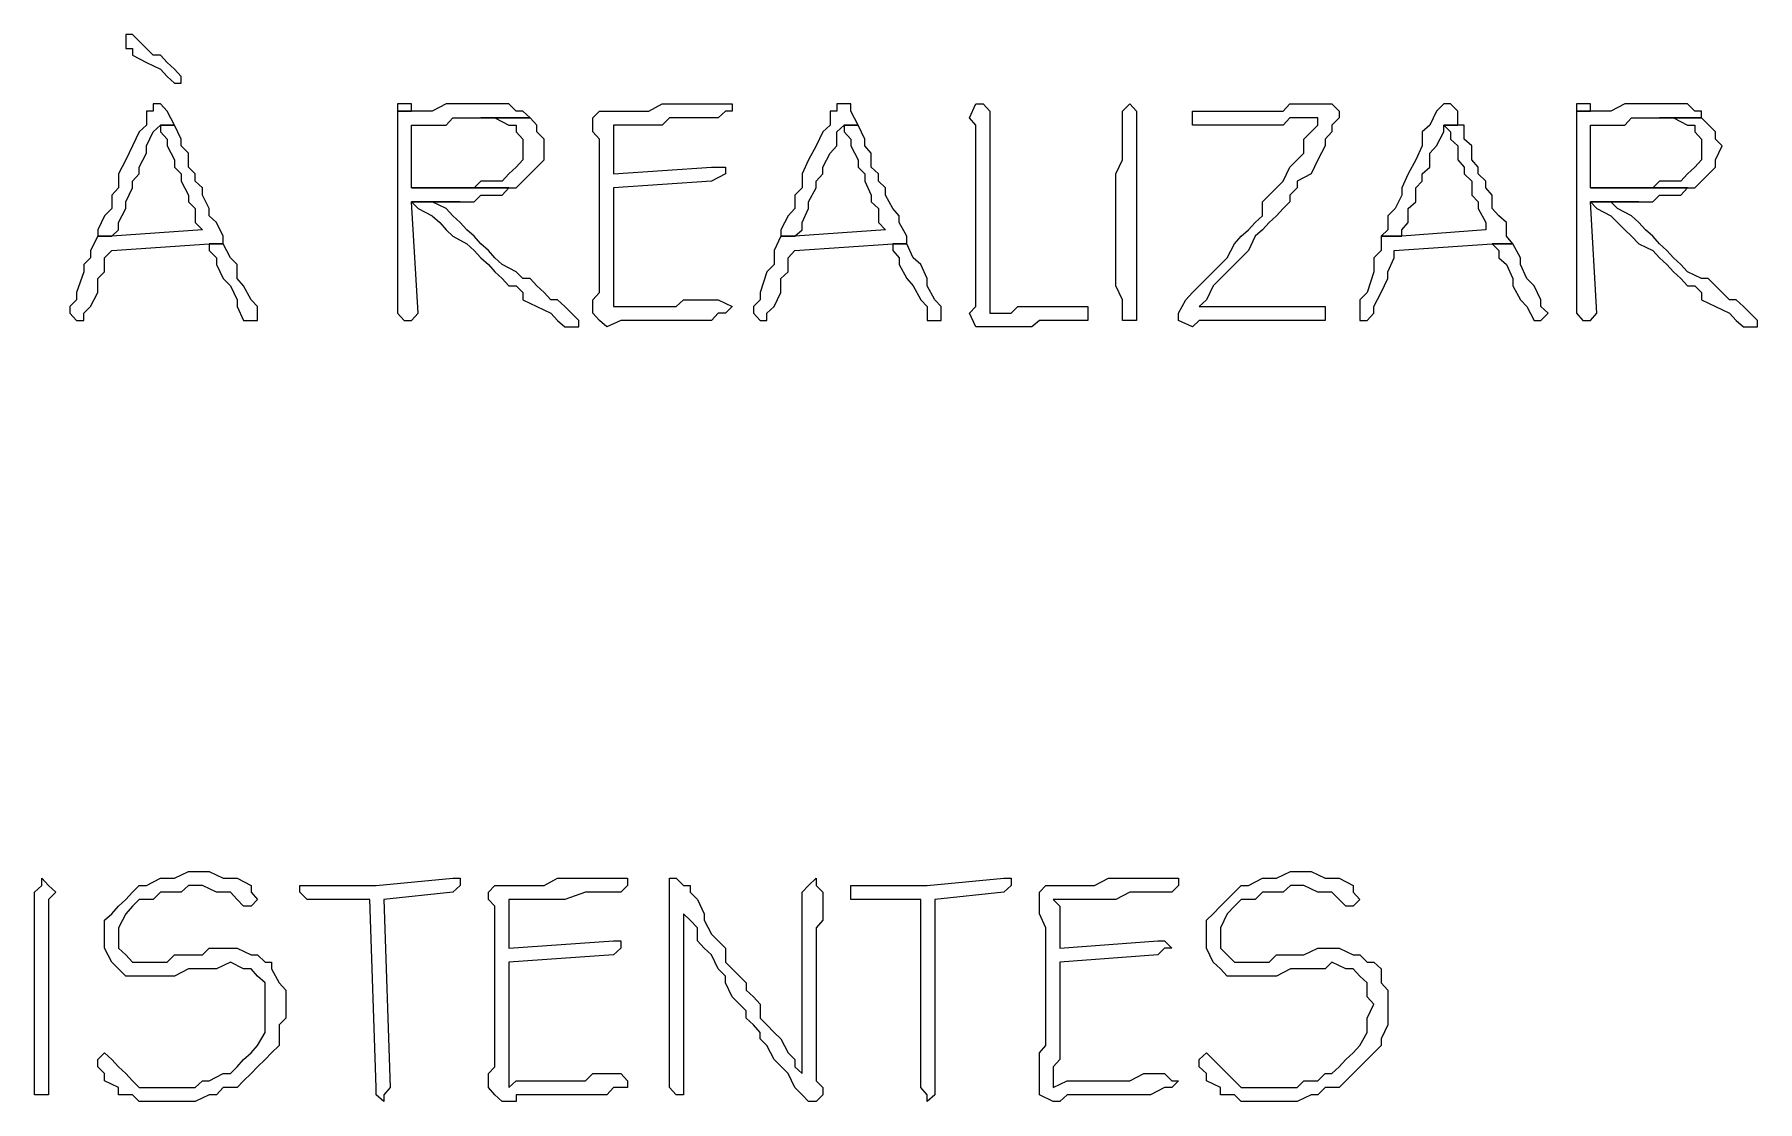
# Model space of a CAD drawing. Header units: millimetres. Extents: x -518.8 to -461.2, y 3.5 to 44.2.
# Drawn here: x -511.164 to -509.591, y 7.353 to 8.326 of the extents above; entities that cross this region are included whole.
import ezdxf

# ---------------------------------------------------------------- set-up
doc = ezdxf.new("R2010")
doc.units = ezdxf.units.MM
doc.header["$MEASUREMENT"] = 0
doc.layers.add('MYSOLIDS', color=7, linetype='Continuous')

msp = doc.modelspace()

# ---------------------------------------------------------------- linework, layer by layer
at = {"layer": 'MYSOLIDS'}
for points in [[(-511.0805, 8.3263), (-511.0805, 8.3263), (-511.0805, 8.3263), (-511.0805, 8.3203), (-511.0805, 8.3135), (-511.0745, 8.3135), (-511.0745, 8.3075), (-511.0617, 8.3007), (-511.0617, 8.3007), (-511.0489, 8.2947), (-511.0429, 8.2879), (-511.0429, 8.2879), (-511.0361, 8.2819), (-511.0301, 8.2819), (-511.0301, 8.2879), (-511.0301, 8.2879), (-511.0361, 8.2947), (-511.0429, 8.3007), (-511.0489, 8.3075), (-511.0557, 8.3075), (-511.0617, 8.3135), (-511.0684, 8.3203), (-511.0745, 8.3263), (-511.0805, 8.3263), (-511.0805, 8.3263)], [(-511.0489, 8.2631), (-511.0489, 8.2631), (-511.0557, 8.2631), (-511.0557, 8.2563), (-511.0617, 8.2563), (-511.0617, 8.2436), (-511.0684, 8.2375), (-511.0745, 8.2248), (-511.0805, 8.212), (-511.0872, 8.1992), (-511.0872, 8.1864), (-511.0933, 8.1797), (-511.0933, 8.1797), (-511.0933, 8.1676), (-511.1, 8.1609), (-511.106, 8.1481), (-511.106, 8.1421), (-511.0933, 8.1421), (-511.0872, 8.1481), (-511.0872, 8.1548), (-511.0805, 8.1676), (-511.0805, 8.1736), (-511.0745, 8.1864), (-511.0745, 8.1864), (-511.0745, 8.1924), (-511.0684, 8.1992), (-511.0684, 8.2052), (-511.0617, 8.218), (-511.0617, 8.2248), (-511.0557, 8.2375), (-511.0489, 8.2436), (-511.0361, 8.2436), (-511.0429, 8.2563), (-511.0489, 8.2631), (-511.0489, 8.2631), (-511.0489, 8.2631)], [(-510.7496, 8.2631), (-510.7496, 8.2631), (-510.7624, 8.2631), (-510.7692, 8.2631), (-510.782, 8.2631), (-510.782, 8.2631), (-510.788, 8.2631), (-510.8008, 8.2563), (-510.8068, 8.2563), (-510.8196, 8.2563), (-510.8324, 8.2563), (-510.8324, 8.0721), (-510.8263, 8.0654), (-510.8196, 8.0654), (-510.8196, 8.0654), (-510.8136, 8.0721), (-510.8136, 8.0721), (-510.8196, 8.1736), (-510.7752, 8.1736), (-510.7624, 8.1736), (-510.7564, 8.1797), (-510.7436, 8.1797), (-510.7369, 8.1797), (-510.7308, 8.1864), (-510.8196, 8.1864), (-510.8196, 8.2436), (-510.8196, 8.2436), (-510.8068, 8.2436), (-510.794, 8.2436), (-510.788, 8.2436), (-510.782, 8.2503), (-510.7692, 8.2503), (-510.7624, 8.2503), (-510.7564, 8.2503), (-510.7113, 8.2503), (-510.7181, 8.2563), (-510.7241, 8.2563), (-510.7308, 8.2631), (-510.7436, 8.2631), (-510.7496, 8.2631), (-510.7496, 8.2631)], [(-510.8263, 8.2631), (-510.8324, 8.2631), (-510.8324, 8.2563), (-510.8196, 8.2563), (-510.8196, 8.2631), (-510.8263, 8.2631), (-510.8263, 8.2631)], [(-510.6354, 8.1992), (-510.5459, 8.2052), (-510.5399, 8.2052), (-510.5331, 8.2052), (-510.5331, 8.2052), (-510.5331, 8.1992), (-510.5331, 8.1992), (-510.5331, 8.1992), (-510.5331, 8.1992), (-510.5459, 8.1924), (-510.5459, 8.1924), (-510.6354, 8.1864), (-510.6354, 8.1797), (-510.6354, 8.1797), (-510.6354, 8.1736), (-510.6354, 8.1736), (-510.6354, 8.1676), (-510.6354, 8.1548), (-510.6354, 8.1481), (-510.6354, 8.1353), (-510.6354, 8.1353), (-510.6354, 8.1225), (-510.6354, 8.1165), (-510.6354, 8.1097), (-510.6354, 8.0969), (-510.6354, 8.0909), (-510.6354, 8.0782), (-510.6354, 8.0782), (-510.6286, 8.0782), (-510.6158, 8.0782), (-510.6098, 8.0782), (-510.597, 8.0782), (-510.591, 8.0782), (-510.5842, 8.0782), (-510.5782, 8.0782), (-510.5714, 8.0842), (-510.5587, 8.0842), (-510.5459, 8.0842), (-510.5399, 8.0842), (-510.5399, 8.0842), (-510.5271, 8.0782), (-510.5271, 8.0782), (-510.5271, 8.0782), (-510.5271, 8.0782), (-510.5331, 8.0721), (-510.5399, 8.0721), (-510.5459, 8.0654), (-510.5587, 8.0654), (-510.5654, 8.0654), (-510.5714, 8.0654), (-510.5842, 8.0654), (-510.591, 8.0654), (-510.597, 8.0654), (-510.6098, 8.0654), (-510.6158, 8.0654), (-510.6286, 8.0654), (-510.6286, 8.0654), (-510.6414, 8.0594), (-510.6414, 8.0594), (-510.6481, 8.0654), (-510.6481, 8.0654), (-510.6542, 8.0721), (-510.6542, 8.0721), (-510.6542, 8.0782), (-510.6542, 8.0842), (-510.6481, 8.0909), (-510.6481, 8.1037), (-510.6481, 8.1097), (-510.6481, 8.1225), (-510.6481, 8.1293), (-510.6481, 8.1421), (-510.6481, 8.1481), (-510.6481, 8.1609), (-510.6481, 8.1676), (-510.6481, 8.1736), (-510.6481, 8.1797), (-510.6481, 8.1924), (-510.6481, 8.1992), (-510.6481, 8.212), (-510.6481, 8.218), (-510.6481, 8.2308), (-510.6542, 8.2375), (-510.6542, 8.2436), (-510.6542, 8.2503), (-510.6542, 8.2503), (-510.6481, 8.2563), (-510.6481, 8.2563), (-510.6414, 8.2563), (-510.6414, 8.2563), (-510.6286, 8.2563), (-510.6226, 8.2563), (-510.6098, 8.2563), (-510.6098, 8.2563), (-510.603, 8.2563), (-510.591, 8.2631), (-510.5842, 8.2631), (-510.5782, 8.2631), (-510.5654, 8.2631), (-510.5587, 8.2631), (-510.5459, 8.2631), (-510.5399, 8.2631), (-510.5331, 8.2631), (-510.5331, 8.2631), (-510.5271, 8.2631), (-510.5271, 8.2631), (-510.5271, 8.2563), (-510.5271, 8.2563), (-510.5271, 8.2563), (-510.5331, 8.2563), (-510.5399, 8.2503), (-510.5459, 8.2503), (-510.5527, 8.2503), (-510.5654, 8.2503), (-510.5842, 8.2503), (-510.591, 8.2436), (-510.603, 8.2436), (-510.6158, 8.2436), (-510.6226, 8.2436), (-510.6286, 8.2436), (-510.6354, 8.2436), (-510.6354, 8.2375), (-510.6354, 8.2248), (-510.6354, 8.2248), (-510.6354, 8.212), (-510.6354, 8.2052), (-510.6354, 8.1992), (-510.6354, 8.1992), (-510.6354, 8.1992), (-510.6354, 8.1992)], [(-510.4248, 8.2631), (-510.4248, 8.2631), (-510.4316, 8.2631), (-510.4316, 8.2563), (-510.4376, 8.2563), (-510.4376, 8.2436), (-510.4444, 8.2375), (-510.4504, 8.2248), (-510.4572, 8.212), (-510.4632, 8.1992), (-510.4632, 8.1864), (-510.4699, 8.1797), (-510.4699, 8.1797), (-510.4699, 8.1676), (-510.476, 8.1609), (-510.4827, 8.1481), (-510.4827, 8.1421), (-510.4699, 8.1421), (-510.4632, 8.1481), (-510.4632, 8.1548), (-510.4572, 8.1676), (-510.4572, 8.1736), (-510.4504, 8.1864), (-510.4504, 8.1864), (-510.4504, 8.1924), (-510.4444, 8.1992), (-510.4444, 8.2052), (-510.4376, 8.218), (-510.4316, 8.2248), (-510.4316, 8.2375), (-510.4248, 8.2436), (-510.4121, 8.2436), (-510.4188, 8.2563), (-510.4188, 8.2631), (-510.4248, 8.2631), (-510.4248, 8.2631)], [(-510.2918, 8.0721), (-510.285, 8.0721), (-510.2722, 8.0721), (-510.2662, 8.0782), (-510.2534, 8.0782), (-510.2466, 8.0782), (-510.2406, 8.0782), (-510.2278, 8.0782), (-510.2211, 8.0782), (-510.209, 8.0782), (-510.209, 8.0782), (-510.2023, 8.0782), (-510.2023, 8.0782), (-510.2023, 8.0721), (-510.2023, 8.0721), (-510.2023, 8.0654), (-510.209, 8.0654), (-510.2211, 8.0654), (-510.2278, 8.0654), (-510.2278, 8.0654), (-510.2339, 8.0654), (-510.2466, 8.0654), (-510.2534, 8.0594), (-510.2662, 8.0594), (-510.2722, 8.0594), (-510.285, 8.0594), (-510.2918, 8.0594), (-510.2978, 8.0594), (-510.2978, 8.0594), (-510.3045, 8.0594), (-510.3045, 8.0594), (-510.3105, 8.0721), (-510.3105, 8.0721), (-510.3045, 8.0782), (-510.3045, 8.0782), (-510.3045, 8.0909), (-510.3045, 8.0969), (-510.3045, 8.1097), (-510.3045, 8.1165), (-510.3045, 8.1293), (-510.3045, 8.1353), (-510.3045, 8.1481), (-510.3045, 8.1548), (-510.3045, 8.1676), (-510.3045, 8.1736), (-510.3045, 8.1736), (-510.3045, 8.1864), (-510.3045, 8.1924), (-510.3045, 8.2052), (-510.3045, 8.212), (-510.3045, 8.2248), (-510.3045, 8.2308), (-510.3045, 8.2436), (-510.3105, 8.2503), (-510.3105, 8.2503), (-510.3045, 8.2631), (-510.3045, 8.2631), (-510.2978, 8.2631), (-510.2978, 8.2631), (-510.2978, 8.2631), (-510.2978, 8.2631), (-510.2918, 8.2563), (-510.2918, 8.2563), (-510.2918, 8.2503), (-510.2918, 8.2436), (-510.2918, 8.2308), (-510.2918, 8.2248), (-510.2918, 8.212), (-510.2918, 8.2052), (-510.2918, 8.1992), (-510.2918, 8.1864), (-510.2918, 8.1797), (-510.2918, 8.1676), (-510.2918, 8.1548), (-510.2918, 8.1548), (-510.2918, 8.1421), (-510.2918, 8.1353), (-510.2918, 8.1225), (-510.2918, 8.1165), (-510.2918, 8.1165), (-510.2918, 8.1097), (-510.2918, 8.0969), (-510.2918, 8.0909), (-510.2918, 8.0782), (-510.2918, 8.0721), (-510.2918, 8.0721), (-510.2918, 8.0721), (-510.2918, 8.0721)], [(-510.1579, 8.1481), (-510.1579, 8.1353), (-510.1579, 8.1293), (-510.1579, 8.1165), (-510.1579, 8.1097), (-510.1579, 8.1037), (-510.1579, 8.0909), (-510.1579, 8.0782), (-510.1579, 8.0721), (-510.1579, 8.0721), (-510.1579, 8.0654), (-510.1579, 8.0654), (-510.1639, 8.0654), (-510.1639, 8.0654), (-510.1707, 8.0654), (-510.1707, 8.0654), (-510.1707, 8.0721), (-510.1707, 8.0721), (-510.1707, 8.0721), (-510.1707, 8.0721), (-510.1707, 8.0782), (-510.1707, 8.0842), (-510.1767, 8.0969), (-510.1767, 8.1037), (-510.1767, 8.1165), (-510.1767, 8.1225), (-510.1767, 8.1353), (-510.1767, 8.1481), (-510.1767, 8.1481), (-510.1767, 8.1609), (-510.1767, 8.1736), (-510.1767, 8.1797), (-510.1767, 8.1924), (-510.1767, 8.1992), (-510.1707, 8.212), (-510.1707, 8.218), (-510.1707, 8.2308), (-510.1707, 8.2375), (-510.1707, 8.2436), (-510.1707, 8.2503), (-510.1707, 8.2503), (-510.1707, 8.2503), (-510.1707, 8.2563), (-510.1707, 8.2563), (-510.1639, 8.2631), (-510.1639, 8.2631), (-510.1579, 8.2563), (-510.1579, 8.2563), (-510.1579, 8.2503), (-510.1579, 8.2503), (-510.1579, 8.2436), (-510.1579, 8.2436), (-510.1579, 8.2375), (-510.1579, 8.2248), (-510.1579, 8.218), (-510.1579, 8.2052), (-510.1579, 8.1992), (-510.1579, 8.1864), (-510.1579, 8.1797), (-510.1579, 8.1676), (-510.1579, 8.1609), (-510.1579, 8.1481), (-510.1579, 8.1481), (-510.1579, 8.1481), (-510.1579, 8.1481), (-510.1579, 8.1481)], [(-509.9925, 8.2503), (-510.0053, 8.2503), (-510.0181, 8.2503), (-510.0241, 8.2436), (-510.0369, 8.2436), (-510.0429, 8.2436), (-510.0557, 8.2436), (-510.0624, 8.2436), (-510.0684, 8.2436), (-510.0684, 8.2436), (-510.0752, 8.2436), (-510.088, 8.2436), (-510.094, 8.2436), (-510.1008, 8.2436), (-510.1068, 8.2436), (-510.1068, 8.2436), (-510.1068, 8.2503), (-510.1068, 8.2503), (-510.1068, 8.2563), (-510.1068, 8.2563), (-510.1008, 8.2563), (-510.088, 8.2563), (-510.0812, 8.2563), (-510.0752, 8.2563), (-510.0624, 8.2563), (-510.0557, 8.2563), (-510.0429, 8.2563), (-510.0369, 8.2563), (-510.0241, 8.2563), (-510.0181, 8.2631), (-510.0053, 8.2631), (-510.0053, 8.2631), (-509.9925, 8.2631), (-509.9857, 8.2631), (-509.9797, 8.2631), (-509.9797, 8.2631), (-509.973, 8.2563), (-509.973, 8.2563), (-509.973, 8.2503), (-509.9797, 8.2436), (-509.9797, 8.2375), (-509.9857, 8.2308), (-509.9857, 8.2248), (-509.9925, 8.212), (-509.9985, 8.1992), (-510.0113, 8.1924), (-510.0113, 8.1864), (-510.0181, 8.1797), (-510.0181, 8.1736), (-510.0241, 8.1676), (-510.0301, 8.1609), (-510.0369, 8.1548), (-510.0429, 8.1481), (-510.0496, 8.1421), (-510.0557, 8.1293), (-510.0624, 8.1225), (-510.0684, 8.1165), (-510.0752, 8.1097), (-510.0812, 8.1037), (-510.088, 8.0969), (-510.094, 8.0842), (-510.1008, 8.0782), (-510.1008, 8.0782), (-510.094, 8.0782), (-510.0812, 8.0782), (-510.0752, 8.0782), (-510.0624, 8.0782), (-510.0557, 8.0782), (-510.0429, 8.0782), (-510.0429, 8.0782), (-510.0301, 8.0782), (-510.0241, 8.0782), (-510.0113, 8.0782), (-510.0053, 8.0782), (-509.9925, 8.0782), (-509.9925, 8.0782), (-509.9857, 8.0782), (-509.9857, 8.0782), (-509.9857, 8.0721), (-509.9857, 8.0721), (-509.9857, 8.0654), (-509.9857, 8.0654), (-509.9925, 8.0654), (-510.0053, 8.0654), (-510.0113, 8.0654), (-510.0181, 8.0654), (-510.0301, 8.0654), (-510.0301, 8.0654), (-510.0369, 8.0654), (-510.0369, 8.0654), (-510.0496, 8.0654), (-510.0557, 8.0654), (-510.0684, 8.0654), (-510.0752, 8.0654), (-510.088, 8.0654), (-510.094, 8.0654), (-510.1008, 8.0654), (-510.1068, 8.0594), (-510.1068, 8.0594), (-510.1196, 8.0654), (-510.1196, 8.0654), (-510.1196, 8.0721), (-510.1196, 8.0721), (-510.1196, 8.0721), (-510.1128, 8.0842), (-510.1068, 8.0909), (-510.1008, 8.0969), (-510.094, 8.1037), (-510.088, 8.1097), (-510.0812, 8.1165), (-510.0812, 8.1165), (-510.0752, 8.1225), (-510.0684, 8.1353), (-510.0624, 8.1421), (-510.0557, 8.1481), (-510.0496, 8.1548), (-510.0429, 8.1609), (-510.0429, 8.1736), (-510.0369, 8.1797), (-510.0301, 8.1864), (-510.0301, 8.1864), (-510.0241, 8.1924), (-510.0181, 8.2052), (-510.0113, 8.212), (-510.0053, 8.218), (-510.0053, 8.2308), (-509.9985, 8.2375), (-509.9925, 8.2436), (-509.9925, 8.2503), (-509.9925, 8.2503), (-509.9925, 8.2503), (-509.9925, 8.2503)], [(-509.8775, 8.2631), (-509.8775, 8.2631), (-509.8775, 8.2631), (-509.8842, 8.2563), (-509.8842, 8.2563), (-509.8902, 8.2436), (-509.897, 8.2375), (-509.897, 8.2248), (-509.903, 8.212), (-509.9098, 8.1992), (-509.9158, 8.1864), (-509.9158, 8.1797), (-509.9158, 8.1797), (-509.9218, 8.1676), (-509.9286, 8.1609), (-509.9286, 8.1481), (-509.9346, 8.1421), (-509.9158, 8.1421), (-509.9158, 8.1481), (-509.9098, 8.1548), (-509.9098, 8.1676), (-509.903, 8.1736), (-509.903, 8.1864), (-509.903, 8.1864), (-509.897, 8.1924), (-509.897, 8.1992), (-509.8902, 8.2052), (-509.8902, 8.218), (-509.8842, 8.2248), (-509.8775, 8.2375), (-509.8775, 8.2436), (-509.8647, 8.2436), (-509.8647, 8.2563), (-509.8714, 8.2631), (-509.8775, 8.2631), (-509.8775, 8.2631)], [(-509.6805, 8.2631), (-509.6805, 8.2631), (-509.6865, 8.2631), (-509.6933, 8.2631), (-509.706, 8.2631), (-509.706, 8.2631), (-509.7121, 8.2631), (-509.7248, 8.2563), (-509.7308, 8.2563), (-509.7436, 8.2563), (-509.7564, 8.2563), (-509.7564, 8.0721), (-509.7504, 8.0654), (-509.7504, 8.0654), (-509.7436, 8.0654), (-509.7376, 8.0721), (-509.7376, 8.0721), (-509.7436, 8.1736), (-509.6993, 8.1736), (-509.6865, 8.1736), (-509.6805, 8.1797), (-509.6677, 8.1797), (-509.6609, 8.1797), (-509.6549, 8.1864), (-509.7436, 8.1864), (-509.7436, 8.2436), (-509.7436, 8.2436), (-509.7308, 8.2436), (-509.7248, 8.2436), (-509.7121, 8.2436), (-509.706, 8.2503), (-509.6993, 8.2503), (-509.6865, 8.2503), (-509.6805, 8.2503), (-509.6421, 8.2503), (-509.6421, 8.2563), (-509.6481, 8.2563), (-509.6549, 8.2631), (-509.6677, 8.2631), (-509.6805, 8.2631), (-509.6805, 8.2631)], [(-509.7504, 8.2631), (-509.7564, 8.2631), (-509.7564, 8.2563), (-509.7436, 8.2563), (-509.7436, 8.2631), (-509.7504, 8.2631), (-509.7504, 8.2631)], [(-511.0361, 8.2436), (-511.0489, 8.2436), (-511.0489, 8.2375), (-511.0429, 8.2308), (-511.0429, 8.2248), (-511.0361, 8.212), (-511.0361, 8.2052), (-511.0301, 8.1992), (-511.0301, 8.1924), (-511.0233, 8.1797), (-511.0233, 8.1736), (-511.0173, 8.1676), (-511.0173, 8.1548), (-511.0105, 8.1481), (-511.0933, 8.1421), (-511.106, 8.1421), (-511.1128, 8.1293), (-511.1128, 8.1225), (-511.1188, 8.1165), (-511.1188, 8.1097), (-511.1188, 8.1097), (-511.1256, 8.0909), (-511.1256, 8.0842), (-511.1316, 8.0782), (-511.1316, 8.0721), (-511.1256, 8.0654), (-511.1256, 8.0654), (-511.1188, 8.0654), (-511.1188, 8.0721), (-511.1128, 8.0782), (-511.106, 8.0909), (-511.106, 8.0909), (-511.106, 8.1037), (-511.1, 8.1097), (-511.1, 8.1225), (-511.0933, 8.1293), (-511.0045, 8.1353), (-510.9918, 8.1353), (-510.9918, 8.1421), (-510.9978, 8.1548), (-511.0045, 8.1609), (-511.0045, 8.1676), (-511.0105, 8.1797), (-511.0105, 8.1864), (-511.0173, 8.1924), (-511.0173, 8.1992), (-511.0233, 8.2052), (-511.0233, 8.212), (-511.0233, 8.218), (-511.0301, 8.2248), (-511.0301, 8.2308), (-511.0361, 8.2436), (-511.0361, 8.2436), (-511.0361, 8.2436)], [(-510.7113, 8.2503), (-510.7564, 8.2503), (-510.7496, 8.2503), (-510.7436, 8.2503), (-510.7308, 8.2436), (-510.7241, 8.2436), (-510.7241, 8.2375), (-510.7181, 8.2308), (-510.7181, 8.2248), (-510.7181, 8.218), (-510.7181, 8.212), (-510.7241, 8.2052), (-510.7308, 8.1992), (-510.7369, 8.1924), (-510.7436, 8.1924), (-510.7496, 8.1924), (-510.7564, 8.1924), (-510.7624, 8.1864), (-510.7752, 8.1864), (-510.782, 8.1864), (-510.794, 8.1864), (-510.8068, 8.1864), (-510.8196, 8.1864), (-510.7308, 8.1864), (-510.7241, 8.1864), (-510.7241, 8.1864), (-510.7181, 8.1924), (-510.7113, 8.1992), (-510.7053, 8.2052), (-510.6985, 8.212), (-510.6985, 8.2248), (-510.6985, 8.2308), (-510.7053, 8.2375), (-510.7053, 8.2436), (-510.7113, 8.2503), (-510.7113, 8.2503)], [(-510.4121, 8.2436), (-510.4248, 8.2436), (-510.4248, 8.2375), (-510.4188, 8.2308), (-510.4188, 8.2248), (-510.4121, 8.212), (-510.4121, 8.2052), (-510.406, 8.1992), (-510.406, 8.1924), (-510.4, 8.1797), (-510.4, 8.1736), (-510.3933, 8.1676), (-510.3933, 8.1548), (-510.3872, 8.1481), (-510.4699, 8.1421), (-510.4827, 8.1421), (-510.4887, 8.1293), (-510.4887, 8.1225), (-510.4887, 8.1165), (-510.4955, 8.1097), (-510.4955, 8.1097), (-510.5015, 8.0909), (-510.5015, 8.0842), (-510.5075, 8.0782), (-510.5075, 8.0721), (-510.5015, 8.0654), (-510.4955, 8.0654), (-510.4955, 8.0654), (-510.4955, 8.0721), (-510.4887, 8.0782), (-510.4827, 8.0909), (-510.4827, 8.0909), (-510.4827, 8.1037), (-510.476, 8.1097), (-510.476, 8.1225), (-510.4699, 8.1293), (-510.3805, 8.1353), (-510.3677, 8.1353), (-510.3677, 8.1421), (-510.3745, 8.1548), (-510.3745, 8.1609), (-510.3805, 8.1676), (-510.3872, 8.1797), (-510.3872, 8.1864), (-510.3933, 8.1924), (-510.3933, 8.1992), (-510.4, 8.2052), (-510.4, 8.212), (-510.4, 8.218), (-510.406, 8.2248), (-510.406, 8.2308), (-510.4121, 8.2436), (-510.4121, 8.2436), (-510.4121, 8.2436)], [(-509.8647, 8.2436), (-509.8775, 8.2436), (-509.8714, 8.2375), (-509.8714, 8.2308), (-509.8647, 8.2248), (-509.8647, 8.212), (-509.8587, 8.2052), (-509.8587, 8.1992), (-509.8519, 8.1924), (-509.8519, 8.1797), (-509.8459, 8.1736), (-509.8459, 8.1676), (-509.8391, 8.1548), (-509.8391, 8.1481), (-509.9158, 8.1421), (-509.9346, 8.1421), (-509.9346, 8.1293), (-509.9414, 8.1225), (-509.9414, 8.1165), (-509.9414, 8.1097), (-509.9414, 8.1097), (-509.9474, 8.0909), (-509.9542, 8.0842), (-509.9542, 8.0782), (-509.9542, 8.0721), (-509.9542, 8.0654), (-509.9474, 8.0654), (-509.9474, 8.0654), (-509.9414, 8.0721), (-509.9414, 8.0782), (-509.9346, 8.0909), (-509.9346, 8.0909), (-509.9286, 8.1037), (-509.9286, 8.1097), (-509.9226, 8.1225), (-509.9226, 8.1293), (-509.8331, 8.1353), (-509.8143, 8.1353), (-509.8203, 8.1421), (-509.8203, 8.1548), (-509.8271, 8.1609), (-509.8331, 8.1676), (-509.8331, 8.1797), (-509.8391, 8.1864), (-509.8391, 8.1924), (-509.8459, 8.1992), (-509.8459, 8.2052), (-509.8519, 8.212), (-509.8519, 8.218), (-509.8519, 8.2248), (-509.8587, 8.2308), (-509.8587, 8.2436), (-509.8647, 8.2436), (-509.8647, 8.2436)], [(-509.6421, 8.2503), (-509.6805, 8.2503), (-509.6737, 8.2503), (-509.6677, 8.2503), (-509.6549, 8.2436), (-509.6481, 8.2436), (-509.6481, 8.2375), (-509.6421, 8.2308), (-509.6421, 8.2248), (-509.6421, 8.218), (-509.6421, 8.212), (-509.6481, 8.2052), (-509.6549, 8.1992), (-509.6609, 8.1924), (-509.6677, 8.1924), (-509.6737, 8.1924), (-509.6805, 8.1924), (-509.6865, 8.1864), (-509.6993, 8.1864), (-509.706, 8.1864), (-509.7188, 8.1864), (-509.7308, 8.1864), (-509.7436, 8.1864), (-509.6549, 8.1864), (-509.6481, 8.1864), (-509.6481, 8.1864), (-509.6421, 8.1924), (-509.6354, 8.1992), (-509.6293, 8.2052), (-509.6293, 8.212), (-509.6233, 8.2248), (-509.6293, 8.2308), (-509.6293, 8.2375), (-509.6354, 8.2436), (-509.6421, 8.2503), (-509.6421, 8.2503)], [(-510.7752, 8.1736), (-510.8196, 8.1736), (-510.8136, 8.1676), (-510.8008, 8.1609), (-510.794, 8.1548), (-510.788, 8.1481), (-510.782, 8.1421), (-510.7692, 8.1353), (-510.7624, 8.1293), (-510.7564, 8.1225), (-510.7496, 8.1165), (-510.7436, 8.1097), (-510.7369, 8.1037), (-510.7308, 8.0969), (-510.7241, 8.0969), (-510.7181, 8.0909), (-510.7181, 8.0842), (-510.7053, 8.0782), (-510.6925, 8.0721), (-510.6865, 8.0654), (-510.6797, 8.0594), (-510.6737, 8.0594), (-510.6737, 8.0594), (-510.6669, 8.0594), (-510.6669, 8.0654), (-510.6669, 8.0654), (-510.6669, 8.0654), (-510.6797, 8.0782), (-510.6797, 8.0782), (-510.6865, 8.0842), (-510.6925, 8.0842), (-510.6985, 8.0909), (-510.7053, 8.0969), (-510.7113, 8.1037), (-510.7181, 8.1037), (-510.7241, 8.1097), (-510.7369, 8.1165), (-510.7436, 8.1225), (-510.7496, 8.1293), (-510.7564, 8.1353), (-510.7624, 8.1421), (-510.7692, 8.1481), (-510.7752, 8.1548), (-510.782, 8.1609), (-510.788, 8.1676), (-510.8008, 8.1736), (-510.794, 8.1736), (-510.788, 8.1736), (-510.7752, 8.1736), (-510.7752, 8.1736)], [(-509.6993, 8.1736), (-509.7436, 8.1736), (-509.7376, 8.1676), (-509.7248, 8.1609), (-509.7188, 8.1548), (-509.7121, 8.1481), (-509.706, 8.1421), (-509.6993, 8.1353), (-509.6865, 8.1293), (-509.6805, 8.1225), (-509.6737, 8.1165), (-509.6677, 8.1097), (-509.6609, 8.1037), (-509.6549, 8.0969), (-509.6481, 8.0969), (-509.6421, 8.0909), (-509.6421, 8.0842), (-509.6293, 8.0782), (-509.6166, 8.0721), (-509.6105, 8.0654), (-509.6038, 8.0594), (-509.5978, 8.0594), (-509.5978, 8.0594), (-509.591, 8.0594), (-509.591, 8.0654), (-509.591, 8.0654), (-509.591, 8.0654), (-509.6038, 8.0782), (-509.6038, 8.0782), (-509.6105, 8.0842), (-509.6166, 8.0842), (-509.6233, 8.0909), (-509.6293, 8.0969), (-509.6361, 8.1037), (-509.6421, 8.1037), (-509.6549, 8.1097), (-509.6609, 8.1165), (-509.6677, 8.1225), (-509.6737, 8.1293), (-509.6805, 8.1353), (-509.6865, 8.1421), (-509.6933, 8.1481), (-509.6993, 8.1548), (-509.706, 8.1609), (-509.7188, 8.1676), (-509.7248, 8.1736), (-509.7248, 8.1736), (-509.7121, 8.1736), (-509.6993, 8.1736), (-509.6993, 8.1736)], [(-510.9918, 8.1353), (-511.0045, 8.1353), (-511.0045, 8.1293), (-510.9978, 8.1225), (-510.9978, 8.1165), (-510.9918, 8.1037), (-510.985, 8.0969), (-510.979, 8.0842), (-510.979, 8.0782), (-510.973, 8.0654), (-510.9662, 8.0654), (-510.9662, 8.0654), (-510.9602, 8.0654), (-510.9602, 8.0721), (-510.9602, 8.0782), (-510.9662, 8.0842), (-510.973, 8.0969), (-510.979, 8.1037), (-510.979, 8.1165), (-510.985, 8.1225), (-510.9918, 8.1353), (-510.9918, 8.1353)], [(-510.3677, 8.1353), (-510.3805, 8.1353), (-510.3805, 8.1293), (-510.3745, 8.1225), (-510.3745, 8.1165), (-510.3677, 8.1037), (-510.3617, 8.0969), (-510.3549, 8.0842), (-510.3489, 8.0782), (-510.3489, 8.0654), (-510.3421, 8.0654), (-510.3421, 8.0654), (-510.3361, 8.0654), (-510.3361, 8.0721), (-510.3361, 8.0782), (-510.3421, 8.0842), (-510.3489, 8.0969), (-510.3489, 8.1037), (-510.3549, 8.1165), (-510.3617, 8.1225), (-510.3677, 8.1353), (-510.3677, 8.1353)], [(-509.8143, 8.1353), (-509.8331, 8.1353), (-509.8271, 8.1293), (-509.8271, 8.1225), (-509.8203, 8.1165), (-509.8143, 8.1037), (-509.8143, 8.0969), (-509.8075, 8.0842), (-509.8015, 8.0782), (-509.7948, 8.0654), (-509.7948, 8.0654), (-509.7887, 8.0654), (-509.7887, 8.0654), (-509.782, 8.0721), (-509.7887, 8.0782), (-509.7887, 8.0842), (-509.7948, 8.0969), (-509.8015, 8.1037), (-509.8075, 8.1165), (-509.8075, 8.1225), (-509.8143, 8.1353), (-509.8143, 8.1353)], [(-511.1511, 7.4353), (-511.1511, 7.4285), (-511.1511, 7.4225), (-511.1511, 7.4097), (-511.1511, 7.4037), (-511.1511, 7.3969), (-511.1511, 7.3842), (-511.1511, 7.3714), (-511.1511, 7.3654), (-511.1511, 7.3654), (-511.1511, 7.3586), (-511.1511, 7.3586), (-511.1572, 7.3586), (-511.1572, 7.3586), (-511.1639, 7.3586), (-511.1639, 7.3586), (-511.1639, 7.3654), (-511.1639, 7.3654), (-511.1639, 7.3654), (-511.1639, 7.3654), (-511.1639, 7.3714), (-511.1639, 7.3782), (-511.1639, 7.3909), (-511.1639, 7.3969), (-511.1639, 7.4097), (-511.1639, 7.4157), (-511.1639, 7.4285), (-511.1639, 7.4413), (-511.1639, 7.4413), (-511.1639, 7.4541), (-511.1639, 7.4669), (-511.1639, 7.4736), (-511.1639, 7.4864), (-511.1639, 7.4924), (-511.1639, 7.5052), (-511.1639, 7.5112), (-511.1639, 7.524), (-511.1639, 7.5308), (-511.1639, 7.5368), (-511.1639, 7.5436), (-511.1639, 7.5436), (-511.1639, 7.5436), (-511.1572, 7.5496), (-511.1572, 7.5496), (-511.1572, 7.5563), (-511.1572, 7.5563), (-511.1511, 7.5496), (-511.1511, 7.5496), (-511.1444, 7.5436), (-511.1444, 7.5436), (-511.1511, 7.5368), (-511.1511, 7.5368), (-511.1511, 7.5308), (-511.1511, 7.518), (-511.1511, 7.5112), (-511.1511, 7.4992), (-511.1511, 7.4924), (-511.1511, 7.4797), (-511.1511, 7.4736), (-511.1511, 7.4609), (-511.1511, 7.4541), (-511.1511, 7.4413), (-511.1511, 7.4353), (-511.1511, 7.4353), (-511.1511, 7.4353), (-511.1511, 7.4353)], [(-510.9662, 7.5308), (-510.973, 7.5308), (-510.973, 7.5308), (-510.979, 7.5368), (-510.979, 7.5368), (-510.985, 7.5436), (-510.9918, 7.5436), (-510.9978, 7.5436), (-511.0105, 7.5496), (-511.0105, 7.5496), (-511.0233, 7.5496), (-511.0301, 7.5436), (-511.0429, 7.5436), (-511.0489, 7.5436), (-511.0557, 7.5368), (-511.0684, 7.5368), (-511.0745, 7.5308), (-511.0805, 7.524), (-511.0872, 7.5112), (-511.0872, 7.5052), (-511.0872, 7.5052), (-511.0872, 7.4924), (-511.0805, 7.4864), (-511.0745, 7.4797), (-511.0617, 7.4797), (-511.0617, 7.4797), (-511.0557, 7.4797), (-511.0429, 7.4797), (-511.0361, 7.4864), (-511.0233, 7.4864), (-511.0233, 7.4864), (-511.0105, 7.4864), (-511.0045, 7.4924), (-510.9918, 7.4924), (-510.985, 7.4924), (-510.979, 7.4924), (-510.9662, 7.4864), (-510.9602, 7.4864), (-510.9534, 7.4797), (-510.9474, 7.4797), (-510.9474, 7.4736), (-510.9406, 7.4609), (-510.9346, 7.4541), (-510.9346, 7.4413), (-510.9346, 7.4413), (-510.9346, 7.4285), (-510.9406, 7.4225), (-510.9406, 7.4097), (-510.9406, 7.4037), (-510.9474, 7.3969), (-510.9534, 7.3909), (-510.9602, 7.3842), (-510.9662, 7.3782), (-510.9662, 7.3782), (-510.973, 7.3714), (-510.979, 7.3654), (-510.9918, 7.3654), (-510.9978, 7.3586), (-511.0045, 7.3586), (-511.0173, 7.3526), (-511.0233, 7.3526), (-511.0361, 7.3526), (-511.0429, 7.3526), (-511.0489, 7.3526), (-511.0617, 7.3526), (-511.0684, 7.3526), (-511.0745, 7.3586), (-511.0872, 7.3586), (-511.0872, 7.3654), (-511.1, 7.3714), (-511.1, 7.3782), (-511.106, 7.3842), (-511.106, 7.3909), (-511.106, 7.3909), (-511.106, 7.3909), (-511.1, 7.3969), (-511.1, 7.3969), (-511.0933, 7.3909), (-511.0933, 7.3909), (-511.0872, 7.3842), (-511.0872, 7.3842), (-511.0805, 7.3782), (-511.0745, 7.3714), (-511.0745, 7.3714), (-511.0684, 7.3654), (-511.0557, 7.3654), (-511.0489, 7.3654), (-511.0361, 7.3654), (-511.0301, 7.3654), (-511.0173, 7.3654), (-511.0105, 7.3714), (-511.0045, 7.3714), (-510.9918, 7.3782), (-510.985, 7.3782), (-510.979, 7.3842), (-510.979, 7.3842), (-510.973, 7.3909), (-510.9662, 7.3969), (-510.9602, 7.4037), (-510.9534, 7.4157), (-510.9534, 7.4225), (-510.9534, 7.4285), (-510.9534, 7.4413), (-510.9534, 7.4481), (-510.9534, 7.4609), (-510.9602, 7.4669), (-510.9602, 7.4669), (-510.9662, 7.4736), (-510.973, 7.4736), (-510.985, 7.4797), (-510.985, 7.4797), (-510.9978, 7.4736), (-511.0045, 7.4736), (-511.0173, 7.4736), (-511.0233, 7.4736), (-511.0361, 7.4669), (-511.0429, 7.4669), (-511.0557, 7.4669), (-511.0617, 7.4669), (-511.0684, 7.4669), (-511.0805, 7.4669), (-511.0872, 7.4736), (-511.0872, 7.4736), (-511.0933, 7.4797), (-511.1, 7.4924), (-511.1, 7.4992), (-511.1, 7.4992), (-511.1, 7.5112), (-511.1, 7.518), (-511.0933, 7.524), (-511.0872, 7.5308), (-511.0805, 7.5368), (-511.0745, 7.5436), (-511.0684, 7.5496), (-511.0617, 7.5496), (-511.0489, 7.5563), (-511.0429, 7.5563), (-511.0361, 7.5563), (-511.0233, 7.5624), (-511.0173, 7.5624), (-511.0105, 7.5624), (-511.0045, 7.5624), (-510.9918, 7.5563), (-510.985, 7.5563), (-510.979, 7.5563), (-510.9662, 7.5496), (-510.9662, 7.5436), (-510.9602, 7.5368), (-510.9662, 7.5308), (-510.9662, 7.5308), (-510.9662, 7.5308), (-510.9662, 7.5308), (-510.9662, 7.5308), (-510.9662, 7.5308), (-510.9662, 7.5308)], [(-510.782, 7.5563), (-510.782, 7.5563), (-510.7752, 7.5563), (-510.7752, 7.5563), (-510.7752, 7.5496), (-510.7752, 7.5496), (-510.7752, 7.5496), (-510.7752, 7.5496), (-510.782, 7.5436), (-510.782, 7.5436), (-510.8451, 7.5368), (-510.8391, 7.3654), (-510.8451, 7.3586), (-510.8451, 7.3586), (-510.8451, 7.3526), (-510.8451, 7.3526), (-510.8519, 7.3586), (-510.8519, 7.3586), (-510.8519, 7.3654), (-510.8519, 7.3654), (-510.8579, 7.5368), (-510.8647, 7.5368), (-510.8775, 7.5368), (-510.8895, 7.5368), (-510.8963, 7.5368), (-510.9023, 7.5368), (-510.909, 7.5368), (-510.909, 7.5368), (-510.9151, 7.5368), (-510.9151, 7.5368), (-510.9218, 7.5436), (-510.9218, 7.5436), (-510.9218, 7.5496), (-510.9218, 7.5496), (-510.909, 7.5496), (-510.909, 7.5496), (-510.9023, 7.5496), (-510.8963, 7.5496), (-510.8895, 7.5496), (-510.8775, 7.5496), (-510.8707, 7.5496), (-510.8579, 7.5496), (-510.8519, 7.5496), (-510.782, 7.5563), (-510.782, 7.5563), (-510.782, 7.5563)], [(-510.7308, 7.4924), (-510.6354, 7.4992), (-510.6354, 7.4992), (-510.6286, 7.4992), (-510.6286, 7.4992), (-510.6286, 7.4924), (-510.6286, 7.4924), (-510.6286, 7.4924), (-510.6286, 7.4924), (-510.6354, 7.4864), (-510.6354, 7.4864), (-510.7308, 7.4797), (-510.7308, 7.4736), (-510.7308, 7.4736), (-510.7308, 7.4669), (-510.7308, 7.4669), (-510.7308, 7.4609), (-510.7308, 7.4481), (-510.7308, 7.4413), (-510.7308, 7.4285), (-510.7308, 7.4285), (-510.7308, 7.4157), (-510.7308, 7.4097), (-510.7308, 7.4037), (-510.7308, 7.3909), (-510.7308, 7.3842), (-510.7308, 7.3714), (-510.7308, 7.3654), (-510.7241, 7.3714), (-510.7113, 7.3714), (-510.7053, 7.3714), (-510.6925, 7.3714), (-510.6865, 7.3714), (-510.6737, 7.3714), (-510.6737, 7.3714), (-510.6609, 7.3714), (-510.6542, 7.3782), (-510.6414, 7.3782), (-510.6354, 7.3782), (-510.6286, 7.3782), (-510.6226, 7.3714), (-510.6226, 7.3714), (-510.6226, 7.3714), (-510.6226, 7.3714), (-510.6226, 7.3654), (-510.6354, 7.3654), (-510.6414, 7.3586), (-510.6542, 7.3586), (-510.6609, 7.3586), (-510.6669, 7.3586), (-510.6737, 7.3586), (-510.6865, 7.3586), (-510.6925, 7.3586), (-510.7053, 7.3586), (-510.7113, 7.3586), (-510.7241, 7.3586), (-510.7241, 7.3526), (-510.7369, 7.3526), (-510.7369, 7.3526), (-510.7436, 7.3586), (-510.7436, 7.3586), (-510.7496, 7.3654), (-510.7496, 7.3654), (-510.7496, 7.3714), (-510.7496, 7.3782), (-510.7436, 7.3842), (-510.7436, 7.3969), (-510.7436, 7.4037), (-510.7436, 7.4157), (-510.7436, 7.4225), (-510.7436, 7.4353), (-510.7436, 7.4413), (-510.7436, 7.4541), (-510.7436, 7.4609), (-510.7436, 7.4669), (-510.7436, 7.4736), (-510.7436, 7.4864), (-510.7436, 7.4924), (-510.7436, 7.5052), (-510.7436, 7.5112), (-510.7436, 7.524), (-510.7436, 7.5308), (-510.7496, 7.5368), (-510.7496, 7.5436), (-510.7496, 7.5436), (-510.7436, 7.5496), (-510.7436, 7.5496), (-510.7369, 7.5496), (-510.7369, 7.5496), (-510.7241, 7.5496), (-510.7113, 7.5496), (-510.7053, 7.5496), (-510.7053, 7.5496), (-510.6985, 7.5496), (-510.6865, 7.5563), (-510.6797, 7.5563), (-510.6737, 7.5563), (-510.6609, 7.5563), (-510.6542, 7.5563), (-510.6414, 7.5563), (-510.6354, 7.5563), (-510.6286, 7.5563), (-510.6286, 7.5563), (-510.6226, 7.5563), (-510.6226, 7.5563), (-510.6226, 7.5496), (-510.6226, 7.5496), (-510.6226, 7.5496), (-510.6286, 7.5436), (-510.6286, 7.5436), (-510.6414, 7.5436), (-510.6481, 7.5436), (-510.6609, 7.5436), (-510.6797, 7.5368), (-510.6865, 7.5368), (-510.6985, 7.5368), (-510.7053, 7.5368), (-510.7181, 7.5368), (-510.7241, 7.5368), (-510.7308, 7.5368), (-510.7308, 7.5308), (-510.7308, 7.518), (-510.7308, 7.518), (-510.7308, 7.5052), (-510.7308, 7.4992), (-510.7308, 7.4924), (-510.7308, 7.4924), (-510.7308, 7.4924), (-510.7308, 7.4924)], [(-510.5714, 7.524), (-510.5714, 7.3654), (-510.5714, 7.3586), (-510.5714, 7.3586), (-510.5782, 7.3586), (-510.5782, 7.3586), (-510.5782, 7.3586), (-510.5782, 7.3586), (-510.5842, 7.3654), (-510.5842, 7.3654), (-510.5842, 7.5436), (-510.5842, 7.5496), (-510.5842, 7.5563), (-510.5782, 7.5563), (-510.5782, 7.5563), (-510.5714, 7.5496), (-510.5654, 7.5496), (-510.5654, 7.5436), (-510.5654, 7.5436), (-510.5587, 7.5368), (-510.5527, 7.524), (-510.5527, 7.518), (-510.5459, 7.5052), (-510.5399, 7.4992), (-510.5331, 7.4924), (-510.5331, 7.4797), (-510.5271, 7.4736), (-510.5203, 7.4669), (-510.5143, 7.4609), (-510.5143, 7.4541), (-510.5075, 7.4481), (-510.5015, 7.4413), (-510.5015, 7.4285), (-510.4955, 7.4225), (-510.4887, 7.4157), (-510.4827, 7.4097), (-510.476, 7.3969), (-510.4699, 7.3909), (-510.4699, 7.3842), (-510.4632, 7.3782), (-510.4632, 7.3909), (-510.4632, 7.3969), (-510.4632, 7.4037), (-510.4632, 7.4097), (-510.4632, 7.4157), (-510.4632, 7.4285), (-510.4632, 7.4353), (-510.4632, 7.4413), (-510.4632, 7.4541), (-510.4632, 7.4669), (-510.4632, 7.4736), (-510.4632, 7.4864), (-510.4632, 7.4924), (-510.4632, 7.4992), (-510.4632, 7.5052), (-510.4632, 7.518), (-510.4632, 7.5308), (-510.4632, 7.5368), (-510.4632, 7.5436), (-510.4632, 7.5436), (-510.4572, 7.5496), (-510.4572, 7.5496), (-510.4504, 7.5563), (-510.4504, 7.5563), (-510.4504, 7.5496), (-510.4504, 7.5496), (-510.4444, 7.5436), (-510.4444, 7.5436), (-510.4444, 7.5368), (-510.4444, 7.5368), (-510.4444, 7.5308), (-510.4444, 7.518), (-510.4504, 7.5112), (-510.4504, 7.4992), (-510.4504, 7.4924), (-510.4504, 7.4797), (-510.4504, 7.4736), (-510.4504, 7.4609), (-510.4504, 7.4541), (-510.4504, 7.4413), (-510.4504, 7.4413), (-510.4504, 7.4353), (-510.4504, 7.4285), (-510.4504, 7.4157), (-510.4504, 7.4097), (-510.4504, 7.3969), (-510.4504, 7.3909), (-510.4504, 7.3782), (-510.4504, 7.3714), (-510.4444, 7.3654), (-510.4444, 7.3586), (-510.4504, 7.3526), (-510.4504, 7.3526), (-510.4572, 7.3526), (-510.4572, 7.3526), (-510.4572, 7.3526), (-510.4632, 7.3586), (-510.4632, 7.3586), (-510.4699, 7.3654), (-510.476, 7.3782), (-510.4887, 7.3909), (-510.4955, 7.4037), (-510.5015, 7.4097), (-510.5015, 7.4157), (-510.5075, 7.4225), (-510.5143, 7.4285), (-510.5143, 7.4353), (-510.5203, 7.4413), (-510.5271, 7.4481), (-510.5331, 7.4609), (-510.5331, 7.4669), (-510.5399, 7.4736), (-510.5459, 7.4864), (-510.5527, 7.4924), (-510.5587, 7.4992), (-510.5587, 7.5112), (-510.5654, 7.518), (-510.5714, 7.524), (-510.5714, 7.524), (-510.5714, 7.524), (-510.5714, 7.524)], [(-510.279, 7.5563), (-510.279, 7.5563), (-510.2722, 7.5563), (-510.2722, 7.5563), (-510.2722, 7.5496), (-510.2722, 7.5496), (-510.2722, 7.5496), (-510.2722, 7.5496), (-510.279, 7.5436), (-510.279, 7.5436), (-510.3421, 7.5368), (-510.3421, 7.3654), (-510.3421, 7.3586), (-510.3421, 7.3586), (-510.3489, 7.3526), (-510.3489, 7.3526), (-510.3489, 7.3586), (-510.3489, 7.3586), (-510.3549, 7.3654), (-510.3549, 7.3654), (-510.3549, 7.5368), (-510.3617, 7.5368), (-510.3745, 7.5368), (-510.3872, 7.5368), (-510.4, 7.5368), (-510.406, 7.5368), (-510.4121, 7.5368), (-510.4121, 7.5368), (-510.4188, 7.5368), (-510.4188, 7.5368), (-510.4188, 7.5436), (-510.4188, 7.5436), (-510.4188, 7.5496), (-510.4188, 7.5496), (-510.4121, 7.5496), (-510.4121, 7.5496), (-510.406, 7.5496), (-510.3933, 7.5496), (-510.3872, 7.5496), (-510.3805, 7.5496), (-510.3677, 7.5496), (-510.3617, 7.5496), (-510.3489, 7.5496), (-510.279, 7.5563), (-510.279, 7.5563), (-510.279, 7.5563)], [(-510.2278, 7.4924), (-510.1384, 7.4992), (-510.1384, 7.4992), (-510.1324, 7.4992), (-510.1324, 7.4992), (-510.1256, 7.4924), (-510.1256, 7.4924), (-510.1324, 7.4924), (-510.1324, 7.4924), (-510.1384, 7.4864), (-510.1384, 7.4864), (-510.2278, 7.4797), (-510.2278, 7.4736), (-510.2278, 7.4736), (-510.2278, 7.4669), (-510.2278, 7.4669), (-510.2278, 7.4609), (-510.2278, 7.4481), (-510.2278, 7.4413), (-510.2278, 7.4285), (-510.2278, 7.4285), (-510.2278, 7.4157), (-510.2278, 7.4097), (-510.2278, 7.4037), (-510.2278, 7.3909), (-510.2339, 7.3842), (-510.2339, 7.3714), (-510.2339, 7.3654), (-510.2211, 7.3714), (-510.2151, 7.3714), (-510.2023, 7.3714), (-510.1963, 7.3714), (-510.1835, 7.3714), (-510.1767, 7.3714), (-510.1707, 7.3714), (-510.1639, 7.3714), (-510.1511, 7.3782), (-510.1451, 7.3782), (-510.1324, 7.3782), (-510.1324, 7.3782), (-510.1256, 7.3714), (-510.1256, 7.3714), (-510.1196, 7.3714), (-510.1196, 7.3714), (-510.1256, 7.3654), (-510.1324, 7.3654), (-510.1451, 7.3586), (-510.1511, 7.3586), (-510.1579, 7.3586), (-510.1639, 7.3586), (-510.1767, 7.3586), (-510.1835, 7.3586), (-510.1963, 7.3586), (-510.2023, 7.3586), (-510.2151, 7.3586), (-510.2211, 7.3586), (-510.2278, 7.3526), (-510.2339, 7.3526), (-510.2339, 7.3526), (-510.2466, 7.3586), (-510.2466, 7.3586), (-510.2466, 7.3654), (-510.2466, 7.3654), (-510.2466, 7.3714), (-510.2466, 7.3782), (-510.2466, 7.3842), (-510.2466, 7.3969), (-510.2406, 7.4037), (-510.2406, 7.4157), (-510.2406, 7.4225), (-510.2406, 7.4353), (-510.2406, 7.4413), (-510.2406, 7.4541), (-510.2406, 7.4609), (-510.2406, 7.4669), (-510.2406, 7.4736), (-510.2406, 7.4864), (-510.2406, 7.4924), (-510.2406, 7.5052), (-510.2406, 7.5112), (-510.2466, 7.524), (-510.2466, 7.5308), (-510.2466, 7.5368), (-510.2466, 7.5436), (-510.2466, 7.5436), (-510.2406, 7.5496), (-510.2406, 7.5496), (-510.2339, 7.5496), (-510.2339, 7.5496), (-510.2211, 7.5496), (-510.2151, 7.5496), (-510.2023, 7.5496), (-510.2023, 7.5496), (-510.1963, 7.5496), (-510.1835, 7.5563), (-510.1767, 7.5563), (-510.1707, 7.5563), (-510.1639, 7.5563), (-510.1511, 7.5563), (-510.1451, 7.5563), (-510.1384, 7.5563), (-510.1324, 7.5563), (-510.1324, 7.5563), (-510.1196, 7.5563), (-510.1196, 7.5563), (-510.1196, 7.5496), (-510.1196, 7.5496), (-510.1196, 7.5496), (-510.1256, 7.5436), (-510.1324, 7.5436), (-510.1384, 7.5436), (-510.1511, 7.5436), (-510.1639, 7.5436), (-510.1767, 7.5368), (-510.1835, 7.5368), (-510.1963, 7.5368), (-510.209, 7.5368), (-510.2151, 7.5368), (-510.2211, 7.5368), (-510.2339, 7.5368), (-510.2278, 7.5308), (-510.2278, 7.518), (-510.2278, 7.518), (-510.2278, 7.5052), (-510.2278, 7.4992), (-510.2278, 7.4924), (-510.2278, 7.4924), (-510.2278, 7.4924), (-510.2278, 7.4924)], [(-509.9602, 7.5308), (-509.9669, 7.5308), (-509.9669, 7.5308), (-509.973, 7.5368), (-509.973, 7.5368), (-509.9797, 7.5436), (-509.9857, 7.5436), (-509.9925, 7.5436), (-510.0053, 7.5496), (-510.0053, 7.5496), (-510.0173, 7.5496), (-510.0241, 7.5436), (-510.0369, 7.5436), (-510.0429, 7.5436), (-510.0496, 7.5368), (-510.0624, 7.5368), (-510.0684, 7.5308), (-510.0752, 7.524), (-510.0812, 7.5112), (-510.0812, 7.5052), (-510.0812, 7.5052), (-510.0812, 7.4924), (-510.0752, 7.4864), (-510.0684, 7.4797), (-510.0557, 7.4797), (-510.0557, 7.4797), (-510.0496, 7.4797), (-510.0369, 7.4797), (-510.0301, 7.4864), (-510.0173, 7.4864), (-510.0173, 7.4864), (-510.0053, 7.4864), (-509.9925, 7.4924), (-509.9857, 7.4924), (-509.9797, 7.4924), (-509.973, 7.4924), (-509.9602, 7.4864), (-509.9542, 7.4864), (-509.9474, 7.4797), (-509.9414, 7.4797), (-509.9346, 7.4736), (-509.9346, 7.4609), (-509.9286, 7.4541), (-509.9286, 7.4413), (-509.9286, 7.4413), (-509.9286, 7.4285), (-509.9286, 7.4225), (-509.9346, 7.4097), (-509.9346, 7.4037), (-509.9414, 7.3969), (-509.9474, 7.3909), (-509.9542, 7.3842), (-509.9602, 7.3782), (-509.9602, 7.3782), (-509.9669, 7.3714), (-509.973, 7.3654), (-509.9857, 7.3654), (-509.9925, 7.3586), (-509.9985, 7.3586), (-510.0113, 7.3526), (-510.0173, 7.3526), (-510.0301, 7.3526), (-510.0369, 7.3526), (-510.0429, 7.3526), (-510.0557, 7.3526), (-510.0624, 7.3526), (-510.0684, 7.3586), (-510.0812, 7.3586), (-510.0812, 7.3654), (-510.094, 7.3714), (-510.094, 7.3782), (-510.1008, 7.3842), (-510.1008, 7.3909), (-510.1008, 7.3909), (-510.1008, 7.3909), (-510.094, 7.3969), (-510.094, 7.3969), (-510.088, 7.3909), (-510.088, 7.3909), (-510.0812, 7.3842), (-510.0812, 7.3842), (-510.0752, 7.3782), (-510.0684, 7.3714), (-510.0684, 7.3714), (-510.0624, 7.3654), (-510.0496, 7.3654), (-510.0429, 7.3654), (-510.0301, 7.3654), (-510.0241, 7.3654), (-510.0113, 7.3654), (-510.0053, 7.3714), (-509.9925, 7.3714), (-509.9857, 7.3782), (-509.9797, 7.3782), (-509.973, 7.3842), (-509.973, 7.3842), (-509.9669, 7.3909), (-509.9602, 7.3969), (-509.9542, 7.4037), (-509.9474, 7.4157), (-509.9474, 7.4225), (-509.9474, 7.4285), (-509.9414, 7.4413), (-509.9474, 7.4481), (-509.9474, 7.4609), (-509.9542, 7.4669), (-509.9542, 7.4669), (-509.9602, 7.4736), (-509.9669, 7.4736), (-509.9797, 7.4797), (-509.9797, 7.4797), (-509.9857, 7.4736), (-509.9985, 7.4736), (-510.0053, 7.4736), (-510.0173, 7.4736), (-510.0301, 7.4669), (-510.0369, 7.4669), (-510.0496, 7.4669), (-510.0557, 7.4669), (-510.0624, 7.4669), (-510.0752, 7.4669), (-510.0812, 7.4736), (-510.0812, 7.4736), (-510.088, 7.4797), (-510.094, 7.4924), (-510.094, 7.4992), (-510.094, 7.4992), (-510.094, 7.5112), (-510.094, 7.518), (-510.088, 7.524), (-510.0812, 7.5308), (-510.0752, 7.5368), (-510.0684, 7.5436), (-510.0624, 7.5496), (-510.0557, 7.5496), (-510.0429, 7.5563), (-510.0369, 7.5563), (-510.0301, 7.5563), (-510.0173, 7.5624), (-510.0053, 7.5624), (-510.0053, 7.5624), (-509.9985, 7.5624), (-509.9857, 7.5563), (-509.9797, 7.5563), (-509.973, 7.5563), (-509.9602, 7.5496), (-509.9602, 7.5436), (-509.9542, 7.5368), (-509.9602, 7.5308), (-509.9602, 7.5308), (-509.9602, 7.5308), (-509.9602, 7.5308), (-509.9602, 7.5308), (-509.9602, 7.5308), (-509.9602, 7.5308)]]:
    msp.add_lwpolyline(points, dxfattribs=at)

doc.saveas('drawing.dxf')
